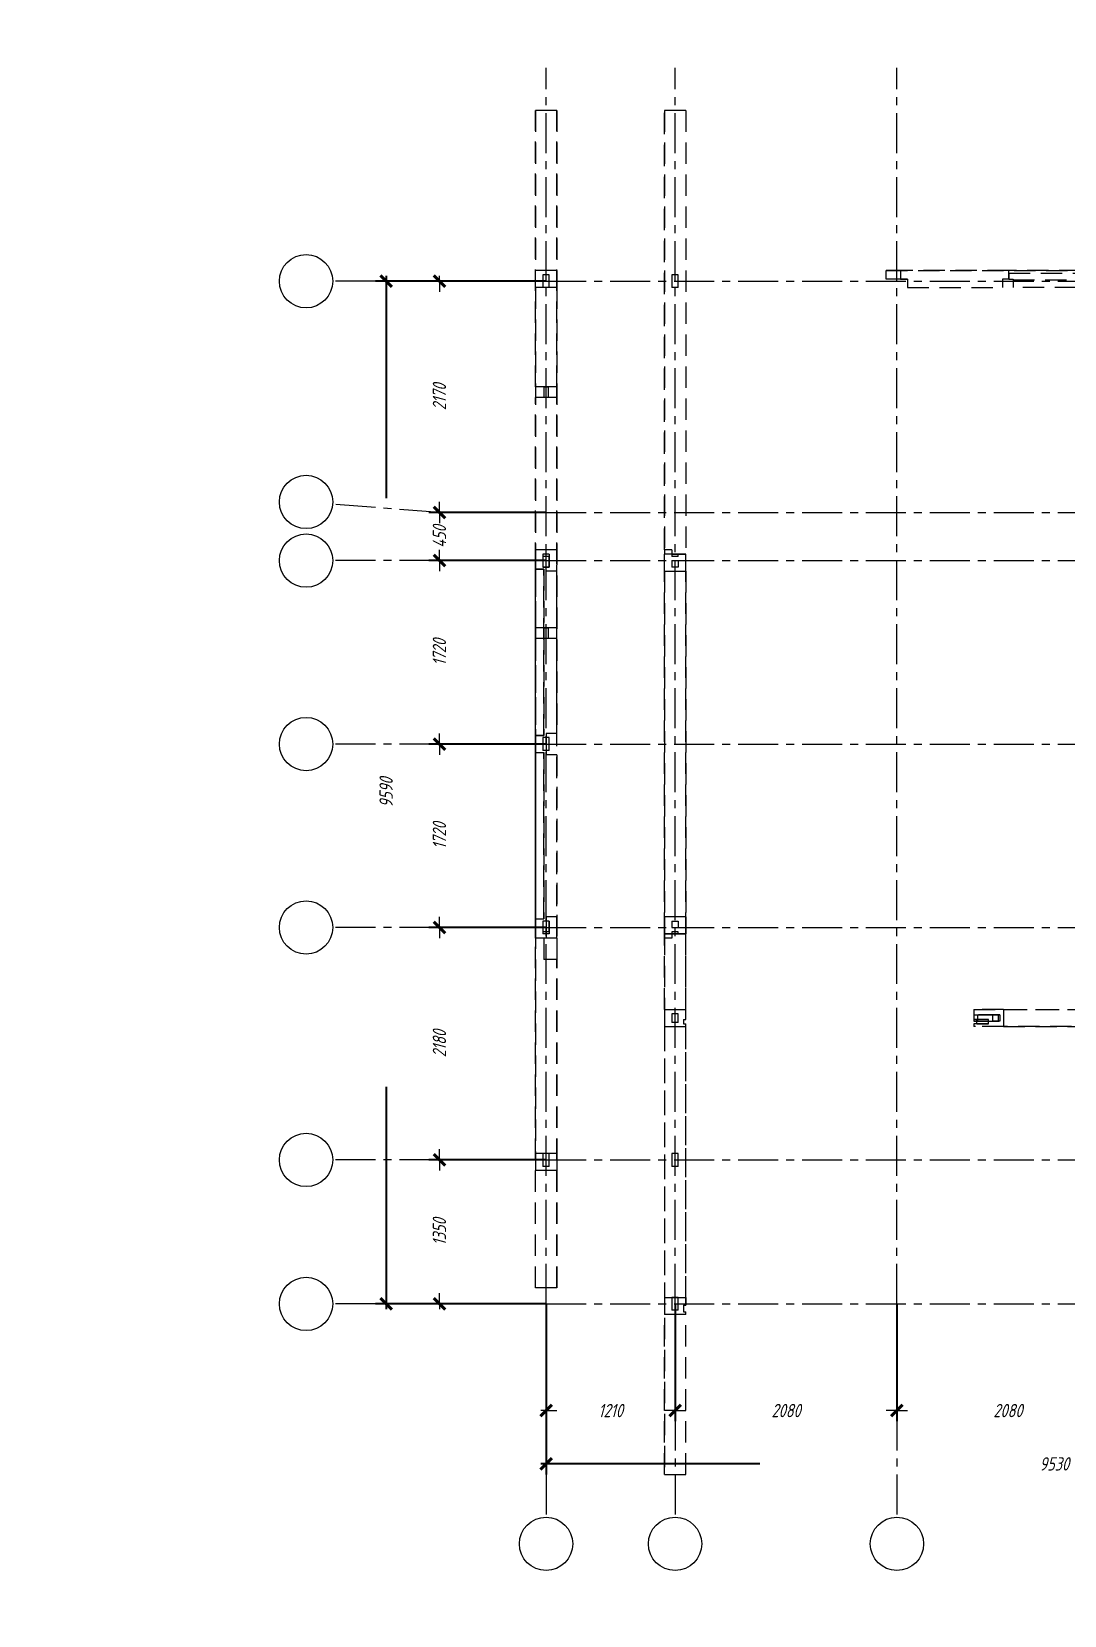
# Model space of a CAD drawing. Header units: millimetres. Extents: x 0 to 10920, y 0 to 297.
# Drawn here: x 3759.4 to 3953.1, y 0 to 297 of the extents above; entities that cross this region are included whole.
import ezdxf

# ---------------------------------------------------------------- set-up
doc = ezdxf.new("R2010")
doc.units = ezdxf.units.MM
for name, pattern in [('K5LT_AXLED', [12, 7.5, -1.5, 1.5, -1.5]), ('K5LT_BASIC', [0]), ('K5LT_DASHED', [6, 4, -2]), ('K5LT_THIN', [0])]:
    doc.linetypes.add(name, pattern=pattern)
doc.layers.add('Системный слой', color=7, linetype='Continuous')
doc.styles.add('KDIMTEXTSTYLE', font='GOST_AU.SHX', dxfattribs={"width": 0.96, "oblique": 15, "height": 5})
doc.styles.add('KTEXTSTYLE', font='GOST_AU.SHX', dxfattribs={"width": 0.96, "height": 5})
doc.dimstyles.new('KDIMSTYLE (0.02)', dxfattribs={"dimtxt": 5, "dimasz": 1, "dimexe": 2, "dimexo": 0, "dimgap": 1, "dimtad": 1, "dimlfac": 50, "dimtxsty": 'KDIMTEXTSTYLE', "dimsah": 1, "dimcen": 0, "dimdle": 1, "dimadec": 0, "dimazin": 0, "dimtfac": 0.667, "dimtmove": 0, "dimatfit": 3, "dimfxl": 0, "dimtvp": 1, "dimtolj": 1, "dimtzin": 0, "dimarcsym": 0})

# ---------------------------------------------------------------- blocks, each defined once
blk = doc.blocks.new('U286')
at = {"layer": 'Системный слой', "color": 30, "linetype": 'K5LT_AXLED', "lineweight": 18}
for p, q in [((3835.91, 58.4), (3815.91, 58.4)), ((3855.91, 58.4), (3835.91, 58.4)), ((3855.91, 58.4), (4046.51, 58.4)), ((4046.51, 58.4), (4086.51, 58.4))]:
    blk.add_line(p, q, dxfattribs=at)
at = {"layer": 'Системный слой', "color": 7, "linetype": 'K5LT_THIN', "lineweight": 18}
blk.add_arc((3810.91, 58.4), 5, 0, 360, dxfattribs=at)
blk = doc.blocks.new('U287')
at = {"layer": 'Системный слой', "color": 30, "linetype": 'K5LT_AXLED', "lineweight": 18}
for p, q in [((3835.91, 85.4), (3815.91, 85.4)), ((3855.91, 85.4), (3835.91, 85.4)), ((3855.91, 85.4), (4046.51, 85.4)), ((4046.51, 85.4), (4086.51, 85.4))]:
    blk.add_line(p, q, dxfattribs=at)
at = {"layer": 'Системный слой', "color": 7, "linetype": 'K5LT_THIN', "lineweight": 18}
blk.add_arc((3810.91, 85.4), 5, 0, 360, dxfattribs=at)
blk = doc.blocks.new('U288')
at = {"layer": 'Системный слой', "color": 30, "linetype": 'K5LT_AXLED', "lineweight": 18}
for p, q in [((3835.91, 129), (3815.91, 129)), ((3855.91, 129), (3835.91, 129)), ((3855.91, 129), (4046.51, 129)), ((4046.51, 129), (4086.51, 129))]:
    blk.add_line(p, q, dxfattribs=at)
at = {"layer": 'Системный слой', "color": 7, "linetype": 'K5LT_THIN', "lineweight": 18}
blk.add_arc((3810.91, 129), 5, 0, 360, dxfattribs=at)
blk = doc.blocks.new('U289')
at = {"layer": 'Системный слой', "color": 30, "linetype": 'K5LT_AXLED', "lineweight": 18}
for p, q in [((3835.91, 163.4), (3815.91, 163.4)), ((3855.91, 163.4), (3835.91, 163.4)), ((3855.91, 163.4), (4046.51, 163.4)), ((4046.51, 163.4), (4086.51, 163.4))]:
    blk.add_line(p, q, dxfattribs=at)
at = {"layer": 'Системный слой', "color": 7, "linetype": 'K5LT_THIN', "lineweight": 18}
blk.add_arc((3810.91, 163.4), 5, 0, 360, dxfattribs=at)
blk = doc.blocks.new('U290')
at = {"layer": 'Системный слой', "color": 30, "linetype": 'K5LT_AXLED', "lineweight": 18}
for p, q in [((3835.91, 197.8), (3815.91, 197.8)), ((3855.91, 197.8), (3835.91, 197.8)), ((3855.91, 197.8), (4046.51, 197.8)), ((4046.51, 197.8), (4086.51, 197.8))]:
    blk.add_line(p, q, dxfattribs=at)
at = {"layer": 'Системный слой', "color": 7, "linetype": 'K5LT_THIN', "lineweight": 18}
blk.add_arc((3810.91, 197.8), 5, 0, 360, dxfattribs=at)
blk = doc.blocks.new('U291')
at = {"layer": 'Системный слой', "color": 30, "linetype": 'K5LT_AXLED', "lineweight": 18}
for p, q in [((3835.91, 206.8), (3815.9, 208.4)), ((3855.91, 206.8), (3835.91, 206.8)), ((3855.91, 206.8), (4046.51, 206.8)), ((4046.51, 206.8), (4086.51, 206.8))]:
    blk.add_line(p, q, dxfattribs=at)
at = {"layer": 'Системный слой', "color": 7, "linetype": 'K5LT_THIN', "lineweight": 18}
blk.add_arc((3810.91, 208.8), 5, 0, 360, dxfattribs=at)
blk = doc.blocks.new('U292')
at = {"layer": 'Системный слой', "color": 30, "linetype": 'K5LT_AXLED', "lineweight": 18}
for p, q in [((3835.91, 250.2), (3815.91, 250.2)), ((3855.91, 250.2), (3835.91, 250.2)), ((3855.91, 250.2), (4046.51, 250.2)), ((4046.51, 250.2), (4086.51, 250.2))]:
    blk.add_line(p, q, dxfattribs=at)
at = {"layer": 'Системный слой', "color": 7, "linetype": 'K5LT_THIN', "lineweight": 18}
blk.add_arc((3810.91, 250.2), 5, 0, 360, dxfattribs=at)
blk = doc.blocks.new('U293')
at = {"layer": 'Системный слой', "color": 30, "linetype": 'K5LT_AXLED', "lineweight": 18}
for p, q in [((3855.91, 250.2), (3855.91, 290.2)), ((3855.91, 58.4), (3855.91, 250.2)), ((3855.91, 58.4), (3855.91, 38.4)), ((3855.91, 38.4), (3855.91, 18.4))]:
    blk.add_line(p, q, dxfattribs=at)
at = {"layer": 'Системный слой', "color": 7, "linetype": 'K5LT_THIN', "lineweight": 18}
blk.add_arc((3855.91, 13.4), 5, 0, 360, dxfattribs=at)
blk = doc.blocks.new('U294')
at = {"layer": 'Системный слой', "color": 30, "linetype": 'K5LT_AXLED', "lineweight": 18}
for p, q in [((3880.11, 250.2), (3880.11, 290.2)), ((3880.11, 58.4), (3880.11, 250.2)), ((3880.11, 58.4), (3880.11, 38.4)), ((3880.11, 38.4), (3880.11, 18.4))]:
    blk.add_line(p, q, dxfattribs=at)
at = {"layer": 'Системный слой', "color": 7, "linetype": 'K5LT_THIN', "lineweight": 18}
blk.add_arc((3880.11, 13.4), 5, 0, 360, dxfattribs=at)
blk = doc.blocks.new('U295')
at = {"layer": 'Системный слой', "color": 30, "linetype": 'K5LT_AXLED', "lineweight": 18}
for p, q in [((3921.71, 250.2), (3921.71, 290.2)), ((3921.71, 58.4), (3921.71, 250.2)), ((3921.71, 58.4), (3921.71, 38.4)), ((3921.71, 38.4), (3921.71, 18.4))]:
    blk.add_line(p, q, dxfattribs=at)
at = {"layer": 'Системный слой', "color": 7, "linetype": 'K5LT_THIN', "lineweight": 18}
blk.add_arc((3921.71, 13.4), 5, 0, 360, dxfattribs=at)
blk = doc.blocks.new('U285')
at = {"layer": 'Системный слой'}
for name in ['U293', 'U294', 'U295', 'U292', 'U291', 'U290', 'U289', 'U288', 'U287', 'U286']:
    blk.add_blockref(name, (0, 0), dxfattribs=at)
blk = doc.blocks.new('U314')
at = {"layer": 'Системный слой', "color": 7, "linetype": 'K5LT_DASHED', "lineweight": 18}
for p, q in [((3857.91, 282.2), (3853.91, 282.2)), ((3853.91, 230.4), (3853.91, 282.2)), ((3853.91, 282.2), (3853.91, 252.2)), ((3857.91, 230.4), (3857.91, 282.2)), ((3857.91, 282.2), (3857.91, 252.2)), ((3878.11, 199.8), (3878.11, 282.2)), ((3882.11, 282.2), (3878.11, 282.2)), ((3878.11, 282.2), (3878.11, 199)), ((3882.11, 282.2), (3882.11, 199)), ((3857.91, 252.2), (3853.91, 252.2)), ((3853.91, 249), (3853.91, 252.2)), ((3856.51, 251.4), (3855.31, 251.4)), ((3855.31, 251.4), (3855.31, 249)), ((3856.51, 249), (3856.51, 251.4)), ((3857.91, 252.2), (3857.91, 249)), ((3880.71, 251.4), (3879.51, 251.4)), ((3879.51, 251.4), (3879.51, 249)), ((3880.71, 249), (3880.71, 251.4)), ((3922.4, 252.2), (3919.71, 252.2)), ((3919.71, 250.6), (3919.71, 252.2)), ((3919.71, 252.2), (3964.91, 252.2)), ((3922.4, 250.6), (3919.71, 250.6)), ((3923.71, 250.6), (3919.71, 250.6)), ((3942.71, 252.2), (3922.4, 252.2)), ((3922.4, 252.2), (3922.4, 250.6)), ((3922.4, 250.6), (3923.71, 250.6)), ((3923.71, 250.6), (3923.71, 249)), ((3942.71, 250.6), (3941.51, 250.6)), ((3941.51, 250.6), (3941.51, 249)), ((3962.11, 252.2), (3942.71, 252.2)), ((3942.71, 250.6), (3942.71, 252.2)), ((3942.71, 251.68), (3962.11, 251.68)), ((3942.71, 251.68), (3942.71, 250.6)), ((3942.71, 250.6), (3943.51, 250.6)), ((3943.51, 250.6), (3943.51, 250.44)), ((3943.51, 250.44), (3961.31, 250.44)), ((3943.51, 250.44), (3943.51, 249)), ((3857.91, 249), (3853.91, 249)), ((3853.91, 249), (3853.91, 86.6)), ((3856.51, 249), (3855.31, 249)), ((3857.91, 249), (3857.91, 165.4)), ((3880.71, 249), (3879.51, 249)), ((3923.71, 249), (3941.51, 249)), ((3961.31, 249), (3943.51, 249)), ((3857.91, 230.4), (3853.91, 230.4)), ((3855.51, 230.4), (3853.91, 230.4)), ((3853.91, 230.4), (3853.91, 228.4)), ((3855.51, 230.4), (3856.31, 230.4)), ((3855.51, 230.4), (3855.51, 228.4)), ((3857.91, 230.4), (3856.31, 230.4)), ((3856.31, 230.4), (3856.31, 228.4)), ((3857.91, 228.4), (3857.91, 230.4)), ((3857.91, 228.4), (3853.91, 228.4)), ((3855.51, 228.4), (3853.91, 228.4)), ((3853.91, 185.2), (3853.91, 228.4)), ((3856.31, 228.4), (3855.51, 228.4)), ((3857.91, 228.4), (3856.31, 228.4)), ((3857.91, 185.2), (3857.91, 228.4)), ((3855.91, 199.8), (3853.91, 199.8)), ((3853.91, 127), (3853.91, 199.8)), ((3853.91, 196.2), (3853.91, 199.8)), ((3853.91, 127), (3853.91, 199.8)), ((3857.91, 199.8), (3853.91, 199.8)), ((3853.91, 199.8), (3853.91, 196.2)), ((3856.51, 199), (3855.31, 199)), ((3855.31, 199), (3855.31, 196.6)), ((3855.91, 195.8), (3855.91, 199.8)), ((3856.51, 199), (3856.51, 196.6)), ((3857.91, 127), (3857.91, 199.8)), ((3879.49, 199.8), (3878.11, 199.8)), ((3878.11, 199.8), (3878.11, 199)), ((3879.49, 199), (3878.11, 199)), ((3882.11, 199), (3878.11, 199)), ((3878.11, 195.8), (3878.11, 199)), ((3882.11, 199), (3878.11, 199)), ((3878.11, 127.8), (3878.11, 199)), ((3879.49, 199.8), (3879.49, 199)), ((3879.49, 199), (3882.11, 199)), ((3880.71, 199), (3879.51, 199)), ((3879.51, 199), (3879.51, 198.6)), ((3880.71, 198.6), (3880.71, 199)), ((3882.11, 195.8), (3882.11, 199)), ((3882.11, 127.8), (3882.11, 199)), ((3853.91, 165), (3853.91, 196.2)), ((3855.51, 196.2), (3853.91, 196.2)), ((3853.91, 196.2), (3855.51, 196.2)), ((3853.91, 196.2), (3853.91, 165)), ((3856.51, 198.6), (3855.31, 198.6)), ((3855.31, 198.6), (3855.31, 196.6)), ((3855.31, 196.6), (3856.51, 196.6)), ((3856.51, 196.6), (3855.31, 196.6)), ((3855.51, 165), (3855.51, 196.2)), ((3855.51, 196.2), (3855.51, 165)), ((3856.51, 196.6), (3856.51, 198.6)), ((3880.71, 198.6), (3879.51, 198.6)), ((3879.51, 197.8), (3880.71, 197.8)), ((3879.51, 197.8), (3879.51, 196.6)), ((3880.71, 196.6), (3879.51, 196.6)), ((3880.71, 197.8), (3880.71, 196.6)), ((3857.91, 195.8), (3855.91, 195.8)), ((3857.91, 165.4), (3857.91, 195.8)), ((3878.11, 195.8), (3882.11, 195.8)), ((3878.11, 195.8), (3878.11, 131)), ((3882.11, 195.8), (3882.11, 131)), ((3857.91, 185.2), (3853.91, 185.2)), ((3855.51, 185.2), (3853.91, 185.2)), ((3853.91, 185.2), (3853.91, 183.2)), ((3855.51, 185.2), (3856.31, 185.2)), ((3855.51, 185.2), (3855.51, 183.2)), ((3857.91, 185.2), (3856.31, 185.2)), ((3856.31, 185.2), (3856.31, 183.2)), ((3857.91, 183.2), (3857.91, 185.2)), ((3857.91, 183.2), (3853.91, 183.2)), ((3855.51, 183.2), (3853.91, 183.2)), ((3853.91, 61.4), (3853.91, 183.2)), ((3856.31, 183.2), (3855.51, 183.2)), ((3857.91, 183.2), (3856.31, 183.2)), ((3857.91, 165.4), (3857.91, 183.2)), ((3853.91, 165), (3855.51, 165)), ((3853.91, 161.8), (3853.91, 165)), ((3855.51, 165), (3853.91, 165)), ((3853.91, 161.8), (3853.91, 165)), ((3856.51, 164.6), (3855.31, 164.6)), ((3855.31, 164.6), (3855.31, 162.2)), ((3857.91, 165.4), (3855.91, 165.4)), ((3855.91, 165.4), (3855.91, 161.4)), ((3857.91, 165.4), (3855.91, 165.4)), ((3855.91, 165.4), (3855.91, 161.4)), ((3856.51, 162.2), (3856.51, 164.6)), ((3853.91, 130.6), (3853.91, 161.8)), ((3853.91, 161.8), (3855.51, 161.8)), ((3853.91, 161.8), (3855.51, 161.8)), ((3853.91, 161.8), (3853.91, 130.6)), ((3856.51, 162.2), (3855.31, 162.2)), ((3855.51, 130.6), (3855.51, 161.8)), ((3855.51, 161.8), (3855.51, 130.6)), ((3857.91, 161.4), (3855.91, 161.4)), ((3857.91, 161.4), (3855.91, 161.4)), ((3857.91, 161.4), (3857.91, 131)), ((3857.91, 127), (3857.91, 161.4)), ((3857.91, 161.4), (3857.91, 86.6)), ((3857.91, 131), (3855.91, 131)), ((3855.91, 131), (3855.91, 127)), ((3882.11, 131), (3878.11, 131)), ((3878.11, 131), (3878.11, 127.8)), ((3882.11, 131), (3882.11, 127.8)), ((3853.91, 130.6), (3855.51, 130.6)), ((3853.91, 130.6), (3853.91, 127)), ((3853.91, 130.6), (3855.51, 130.6)), ((3853.91, 130.6), (3853.91, 127)), ((3856.51, 130.2), (3855.31, 130.2)), ((3855.31, 130.2), (3855.31, 127.8)), ((3856.51, 130.2), (3855.31, 130.2)), ((3855.31, 130.2), (3855.31, 128.2)), ((3856.51, 128.2), (3855.31, 128.2)), ((3856.51, 127.8), (3855.31, 127.8)), ((3856.51, 130.2), (3856.51, 127.8)), ((3856.51, 128.2), (3856.51, 130.2)), ((3879.49, 127.8), (3878.11, 127.8)), ((3882.11, 127.8), (3878.11, 127.8)), ((3878.11, 127), (3878.11, 127.8)), ((3878.11, 127.8), (3878.11, 26.4)), ((3878.11, 127.8), (3882.11, 127.8)), ((3882.11, 127.8), (3879.49, 127.8)), ((3879.49, 127.8), (3879.49, 127)), ((3879.51, 130.2), (3880.71, 130.2)), ((3879.51, 130.2), (3879.51, 129)), ((3879.51, 129), (3880.71, 129)), ((3880.71, 128.2), (3879.51, 128.2)), ((3879.51, 128.2), (3879.51, 127.8)), ((3880.71, 127.8), (3879.51, 127.8)), ((3880.71, 130.2), (3880.71, 129)), ((3880.71, 127.8), (3880.71, 128.2)), ((3882.11, 113.6), (3882.11, 127.8)), ((3882.11, 111.72), (3882.11, 127.8)), ((3855.91, 127), (3853.91, 127)), ((3857.91, 127), (3853.91, 127)), ((3857.91, 127), (3855.51, 127)), ((3855.51, 127), (3855.51, 123)), ((3857.91, 127), (3857.91, 123)), ((3878.11, 113.6), (3878.11, 127)), ((3879.49, 127), (3878.11, 127)), ((3857.91, 123), (3855.51, 123)), ((3857.91, 61.4), (3857.91, 123)), ((3878.11, 113.6), (3882.11, 113.6)), ((3878.11, 113.6), (3878.11, 110.4)), ((3882.11, 111.72), (3882.11, 113.6)), ((3941.67, 113.6), (3936.16, 113.6)), ((3936.16, 113.6), (3936.16, 111.72)), ((3936.16, 113.6), (3961.71, 113.6)), ((3941.67, 113.6), (3941.67, 110.4)), ((3941.67, 113.6), (3961.71, 113.6)), ((3878.11, 110.4), (3878.11, 59.6)), ((3878.11, 110.4), (3882.11, 110.4)), ((3880.71, 112.8), (3879.51, 112.8)), ((3879.51, 112.8), (3879.51, 111.2)), ((3880.71, 111.2), (3879.51, 111.2)), ((3880.71, 111.2), (3880.71, 112.8)), ((3881.71, 111.72), (3882.11, 111.72)), ((3881.71, 111.72), (3881.71, 110.92)), ((3881.71, 110.92), (3882.11, 110.92)), ((3882.11, 110.4), (3882.11, 110.92)), ((3882.11, 58.16), (3882.11, 110.92)), ((3882.11, 59.6), (3882.11, 110.4)), ((3936.11, 112.6), (3939.63, 112.6)), ((3936.11, 112.6), (3936.11, 111.4)), ((3936.11, 112.6), (3936.81, 112.6)), ((3936.11, 111.4), (3936.81, 111.4)), ((3936.11, 111.4), (3939.63, 111.4)), ((3936.71, 111.72), (3936.16, 111.72)), ((3936.16, 111.72), (3938.91, 111.72)), ((3936.71, 110.92), (3936.16, 110.92)), ((3938.91, 110.92), (3936.16, 110.92)), ((3936.16, 110.92), (3936.16, 110.4)), ((3941.67, 110.4), (3936.16, 110.4)), ((3990.46, 110.4), (3936.16, 110.4)), ((3936.71, 110.92), (3936.71, 111.72)), ((3938.91, 111.72), (3936.71, 111.72)), ((3936.71, 110.92), (3938.91, 110.92)), ((3941.02, 112.6), (3936.81, 112.6)), ((3936.81, 112.6), (3936.81, 111.4)), ((3936.81, 111.4), (3941.02, 111.4)), ((3938.91, 110.92), (3938.91, 111.72)), ((3939.63, 112.6), (3940.68, 112.6)), ((3939.63, 112.6), (3939.63, 111.4)), ((3940.68, 111.4), (3939.63, 111.4)), ((3940.68, 112.6), (3941.02, 112.6)), ((3940.68, 112.6), (3940.68, 111.4)), ((3941.02, 111.4), (3940.68, 111.4)), ((3941.02, 112.6), (3941.02, 111.4)), ((3941.67, 110.4), (3984.96, 110.4)), ((3857.91, 86.6), (3853.91, 86.6)), ((3853.91, 86.6), (3853.91, 83.4)), ((3856.51, 86.6), (3855.31, 86.6)), ((3855.31, 86.6), (3855.31, 84.2)), ((3856.51, 84.2), (3856.51, 86.6)), ((3857.91, 86.6), (3857.91, 83.4)), ((3880.71, 86.6), (3879.51, 86.6)), ((3879.51, 86.6), (3879.51, 84.2)), ((3880.71, 84.2), (3880.71, 86.6)), ((3857.91, 83.4), (3853.91, 83.4)), ((3853.91, 61.4), (3853.91, 83.4)), ((3856.51, 84.2), (3855.31, 84.2)), ((3857.91, 83.4), (3857.91, 61.4)), ((3880.71, 84.2), (3879.51, 84.2)), ((3857.91, 61.4), (3853.91, 61.4)), ((3878.11, 59.6), (3882.11, 59.6)), ((3878.11, 59.6), (3878.11, 56.4)), ((3880.71, 59.6), (3879.51, 59.6)), ((3879.51, 59.6), (3879.51, 57.2)), ((3880.71, 57.2), (3880.71, 59.6)), ((3882.11, 59.6), (3882.11, 58.16)), ((3880.71, 57.2), (3879.51, 57.2)), ((3881.71, 58.16), (3882.11, 58.16)), ((3881.71, 58.16), (3881.71, 56.92)), ((3881.71, 56.92), (3882.11, 56.92)), ((3882.11, 56.4), (3882.11, 56.92)), ((3882.11, 26.4), (3882.11, 56.92)), ((3878.11, 26.4), (3878.11, 56.4)), ((3882.11, 56.4), (3878.11, 56.4)), ((3882.11, 26.4), (3882.11, 56.4)), ((3878.11, 26.4), (3882.11, 26.4))]:
    blk.add_line(p, q, dxfattribs=at)
blk = doc.blocks.new('KDIMARROW_03')
at = {"layer": 'Системный слой', "color": 0, "linetype": 'K5LT_BASIC', "lineweight": 40}
blk.add_line((-1.06, -1.06), (1.06, 1.06), dxfattribs=at)
at = {"layer": 'Системный слой', "color": 0, "linetype": 'K5LT_THIN', "lineweight": 18}
for q in [(-1, 0), (2, 0)]:
    blk.add_line((0, 0), q, dxfattribs=at)

msp = doc.modelspace()

# ---------------------------------------------------------------- block references
at = {"layer": 'Системный слой'}
for name in ['U285', 'U314']:
    msp.add_blockref(name, (0, 0), dxfattribs=at)

# ---------------------------------------------------------------- dimensions: what is measured, and where the dimension line sits
at = {"layer": 'Системный слой', "color": 7}
for base, p1, p2, location in [((3825.91417, 58.40197), (3855.91417, 250.20197), (3855.91417, 58.40197), (3825.91417, 154.30197)), ((3835.91417, 206.80197), (3855.91417, 250.20197), (3855.91417, 206.80197), (3835.91417, 228.50197)), ((3835.91417, 197.80197), (3855.91417, 206.80197), (3855.91417, 197.80197), (3835.91417, 202.30197)), ((3835.91417, 163.40197), (3855.91417, 197.80197), (3855.91417, 163.40197), (3835.91417, 180.60197)), ((3835.91417, 129.00197), (3855.91417, 163.40197), (3855.91417, 129.00197), (3835.91417, 146.20197)), ((3835.91417, 85.40197), (3855.91417, 129.00197), (3855.91417, 85.40197), (3835.91417, 107.20197)), ((3835.91417, 58.40197), (3855.91417, 85.40197), (3855.91417, 58.40197), (3835.91417, 71.90197))]:
    msp.add_linear_dim(base=base, p1=p1, p2=p2, angle=90, location=location, dimstyle='KDIMSTYLE (0.02)', override={"dimexo": 0, "dimpost": '\\H2.5;\\W0.965;\\Q15;<>', "dimblk1": 'KDIMARROW_03', "dimblk2": 'KDIMARROW_03', "dimse1": 0, "dimse2": 0, "dimclrt": 7, "dimtolj": 1}, dxfattribs=at).render()
for base, p1, p2, location in [((3855.91417, 38.40197), (3880.11417, 58.40197), (3855.91417, 58.40197), (3868.01417, 38.40197)), ((3855.91417, 28.40197), (4046.51417, 58.40197), (3855.91417, 58.40197), (3951.21417, 28.40197)), ((3880.11417, 38.40197), (3921.71417, 58.40197), (3880.11417, 58.40197), (3900.91417, 38.40197)), ((3921.71417, 38.40197), (3963.31417, 58.40197), (3921.71417, 58.40197), (3942.51417, 38.40197))]:
    msp.add_linear_dim(base=base, p1=p1, p2=p2, location=location, dimstyle='KDIMSTYLE (0.02)', override={"dimexo": 0, "dimpost": '\\H2.5;\\W0.965;\\Q15;<>', "dimblk1": 'KDIMARROW_03', "dimblk2": 'KDIMARROW_03', "dimse1": 0, "dimse2": 0, "dimclrt": 7, "dimtolj": 1}, dxfattribs=at).render()

doc.saveas('drawing.dxf')
